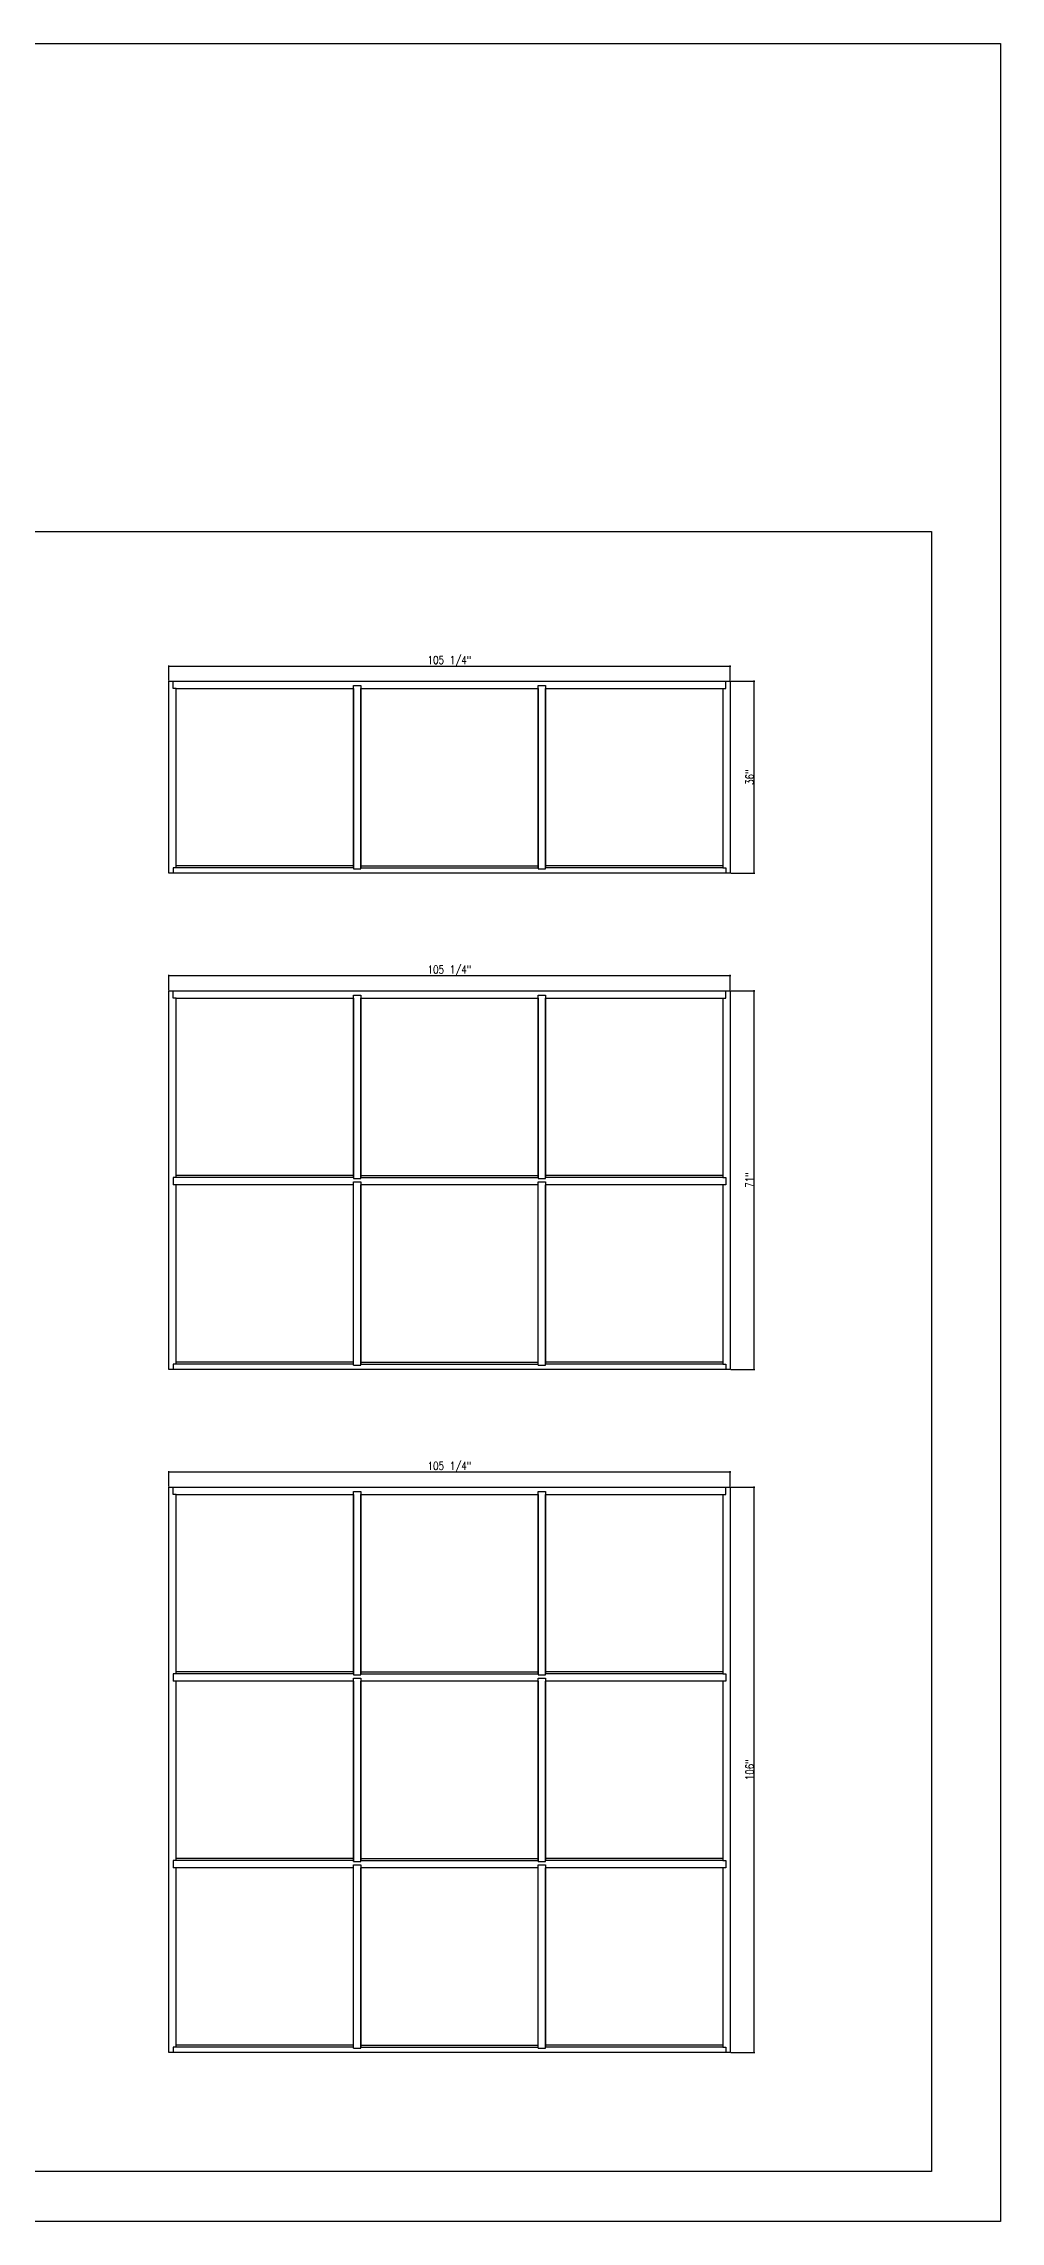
# Model space of a CAD drawing. Header units: inches. Extents: x 1985 to 11287, y 379 to 3234.
# Drawn here: x 8608.8 to 8788.2, y 761.4 to 1169.7 of the extents above; entities that cross this region are included whole.
import ezdxf

# ---------------------------------------------------------------- set-up
doc = ezdxf.new("R2010")
doc.units = ezdxf.units.IN
doc.header["$MEASUREMENT"] = 0
doc.layers.get('0').update_dxf_attribs({"linetype": 'CONTINUOUS'})
doc.layers.get('Defpoints').update_dxf_attribs({"linetype": 'CONTINUOUS'})
for name, color, linetype in [('COTE1-1 99', 7, 'CONTINUOUS'), ('elevation 99', 7, 'CONTINUOUS'), ('separation 99', 3, 'CONTINUOUS')]:
    doc.layers.add(name, color=color, linetype=linetype)
doc.styles.get("Standard").update_dxf_attribs({"font": 'txt.shx', "width": 0.8})
doc.dimstyles.new('Elevation', dxfattribs={"dimscale": 2, "dimtxt": 0.75, "dimasz": 0.0625, "dimexe": 0.0625, "dimexo": 0.0625, "dimgap": 0.0625, "dimtad": 1, "dimdec": 5, "dimzin": 0, "dimdsep": 46, "dimlunit": 5, "dimtxsty": 'Standard', "dimblk1": 'OBLIQUE', "dimblk2": 'OBLIQUE', "dimsah": 1, "dimcen": 2, "dimdle": 0.0625, "dimclrd": 1, "dimclre": 1, "dimadec": 1, "dimazin": 0, "dimtfac": 0.375, "dimtdec": 5, "dimtmove": 0, "dimatfit": 3, "dimldrblk": 'OBLIQUE', "dimfxl": 1, "dimfrac": 2, "dimtolj": 1, "dimtzin": 0, "dimarcsym": 0})

# ---------------------------------------------------------------- blocks, each defined once
blk = doc.blocks.new('_OBLIQUE')
at = {"color": 0, "linetype": 'ByBlock'}
blk.add_line((-0.5, -0.5), (0.5, 0.5), dxfattribs=at)
blk = doc.blocks.new('*D11')
at = {"layer": 'COTE1-1 99', "color": 1, "lineweight": -2, "transparency": 16777216}
for p, q in [((8632.16, 1053.01), (8737.66, 1053.01)), ((8632.29, 1050.29), (8632.29, 1053.13)), ((8737.54, 1050.29), (8737.54, 1053.13))]:
    blk.add_line(p, q, dxfattribs=at)
at = {"layer": 'Defpoints', "color": 0, "transparency": 16777216}
for p in [(8632.29, 1050.16), (8737.54, 1053.01), (8737.54, 1050.16)]:
    blk.add_point(p, dxfattribs=at)
at = {"layer": 'COTE1-1 99', "color": 1, "lineweight": -2, "transparency": 16777216, "xscale": 0.125, "yscale": 0.125, "zscale": 0.125, "rotation": 180}
blk.add_blockref('_OBLIQUE', (8632.29, 1053.01), dxfattribs=at)
at = {"layer": 'COTE1-1 99', "color": 1, "lineweight": -2, "transparency": 16777216, "xscale": 0.125, "yscale": 0.125, "zscale": 0.125}
blk.add_blockref('_OBLIQUE', (8737.54, 1053.01), dxfattribs=at)
at = {"layer": 'COTE1-1 99', "color": 0, "transparency": 16777216, "insert": (8684.91, 1053.88), "char_height": 1.5, "attachment_point": 5}
blk.add_mtext('\\A1;105 1/4"', dxfattribs=at)
blk = doc.blocks.new('*D13')
at = {"layer": 'COTE1-1 99', "color": 1, "lineweight": -2, "transparency": 16777216}
for p, q in [((8737.66, 1050.16), (8742.21, 1050.16)), ((8742.09, 1014.04), (8742.09, 1050.29)), ((8737.66, 1014.16), (8742.21, 1014.16))]:
    blk.add_line(p, q, dxfattribs=at)
at = {"layer": 'Defpoints', "color": 0, "transparency": 16777216}
for p in [(8737.54, 1050.16), (8742.09, 1050.16), (8737.54, 1014.16)]:
    blk.add_point(p, dxfattribs=at)
at = {"layer": 'COTE1-1 99', "color": 1, "lineweight": -2, "transparency": 16777216, "xscale": 0.125, "yscale": 0.125, "zscale": 0.125}
for p, rotation in [((8742.09, 1050.16), 90), ((8742.09, 1014.16), 270)]:
    blk.add_blockref('_OBLIQUE', p, dxfattribs=dict(at, rotation=rotation))
at = {"layer": 'COTE1-1 99', "color": 0, "transparency": 16777216, "insert": (8741.21, 1032.16), "char_height": 1.5, "attachment_point": 5, "rotation": 90}
blk.add_mtext('\\A1;36"', dxfattribs=at)
blk = doc.blocks.new('*D17')
at = {"layer": 'COTE1-1 99', "color": 1, "lineweight": -2, "transparency": 16777216}
for p, q in [((8632.16, 994.96), (8737.66, 994.96)), ((8632.29, 992.24), (8632.29, 995.09)), ((8737.54, 992.24), (8737.54, 995.09))]:
    blk.add_line(p, q, dxfattribs=at)
at = {"layer": 'Defpoints', "color": 0, "transparency": 16777216}
for p in [(8737.54, 994.96), (8632.29, 992.12), (8737.54, 992.12)]:
    blk.add_point(p, dxfattribs=at)
at = {"layer": 'COTE1-1 99', "color": 1, "lineweight": -2, "transparency": 16777216, "xscale": 0.125, "yscale": 0.125, "zscale": 0.125, "rotation": 180}
blk.add_blockref('_OBLIQUE', (8632.29, 994.96), dxfattribs=at)
at = {"layer": 'COTE1-1 99', "color": 1, "lineweight": -2, "transparency": 16777216, "xscale": 0.125, "yscale": 0.125, "zscale": 0.125}
blk.add_blockref('_OBLIQUE', (8737.54, 994.96), dxfattribs=at)
at = {"layer": 'COTE1-1 99', "color": 0, "transparency": 16777216, "insert": (8684.91, 995.84), "char_height": 1.5, "attachment_point": 5}
blk.add_mtext('\\A1;105 1/4"', dxfattribs=at)
blk = doc.blocks.new('*D3')
at = {"layer": 'COTE1-1 99', "color": 1, "lineweight": -2, "transparency": 16777216}
for p, q in [((8742.09, 920.99), (8742.09, 992.24)), ((8737.66, 992.12), (8742.21, 992.12)), ((8737.66, 921.12), (8742.21, 921.12))]:
    blk.add_line(p, q, dxfattribs=at)
at = {"layer": 'Defpoints', "color": 0, "transparency": 16777216}
for p in [(8737.54, 992.12), (8742.09, 992.12), (8737.54, 921.12)]:
    blk.add_point(p, dxfattribs=at)
at = {"layer": 'COTE1-1 99', "color": 1, "lineweight": -2, "transparency": 16777216, "xscale": 0.125, "yscale": 0.125, "zscale": 0.125}
for p, rotation in [((8742.09, 992.12), 90), ((8742.09, 921.12), 270)]:
    blk.add_blockref('_OBLIQUE', p, dxfattribs=dict(at, rotation=rotation))
at = {"layer": 'COTE1-1 99', "color": 0, "transparency": 16777216, "insert": (8741.21, 956.62), "char_height": 1.5, "attachment_point": 5, "rotation": 90}
blk.add_mtext('\\A1;71"', dxfattribs=at)
blk = doc.blocks.new('*D7')
at = {"layer": 'COTE1-1 99', "color": 1, "lineweight": -2, "transparency": 16777216}
for p, q in [((8632.16, 901.91), (8737.66, 901.91)), ((8632.29, 899.2), (8632.29, 902.04)), ((8737.54, 899.2), (8737.54, 902.04))]:
    blk.add_line(p, q, dxfattribs=at)
at = {"layer": 'Defpoints', "color": 0, "transparency": 16777216}
for p in [(8632.29, 899.07), (8737.54, 901.91), (8737.54, 899.07)]:
    blk.add_point(p, dxfattribs=at)
at = {"layer": 'COTE1-1 99', "color": 1, "lineweight": -2, "transparency": 16777216, "xscale": 0.125, "yscale": 0.125, "zscale": 0.125, "rotation": 180}
blk.add_blockref('_OBLIQUE', (8632.29, 901.91), dxfattribs=at)
at = {"layer": 'COTE1-1 99', "color": 1, "lineweight": -2, "transparency": 16777216, "xscale": 0.125, "yscale": 0.125, "zscale": 0.125}
blk.add_blockref('_OBLIQUE', (8737.54, 901.91), dxfattribs=at)
at = {"layer": 'COTE1-1 99', "color": 0, "transparency": 16777216, "insert": (8684.91, 902.79), "char_height": 1.5, "attachment_point": 5}
blk.add_mtext('\\A1;105 1/4"', dxfattribs=at)
blk = doc.blocks.new('*D19')
at = {"layer": 'COTE1-1 99', "color": 1, "lineweight": -2, "transparency": 16777216}
for p, q in [((8737.66, 899.07), (8742.21, 899.07)), ((8742.09, 792.95), (8742.09, 899.2)), ((8737.66, 793.07), (8742.21, 793.07))]:
    blk.add_line(p, q, dxfattribs=at)
at = {"layer": 'Defpoints', "color": 0, "transparency": 16777216}
for p in [(8737.54, 899.07), (8742.09, 899.07), (8737.54, 793.07)]:
    blk.add_point(p, dxfattribs=at)
at = {"layer": 'COTE1-1 99', "color": 1, "lineweight": -2, "transparency": 16777216, "xscale": 0.125, "yscale": 0.125, "zscale": 0.125}
for p, rotation in [((8742.09, 899.07), 90), ((8742.09, 793.07), 270)]:
    blk.add_blockref('_OBLIQUE', p, dxfattribs=dict(at, rotation=rotation))
at = {"layer": 'COTE1-1 99', "color": 0, "transparency": 16777216, "insert": (8741.21, 846.07), "char_height": 1.5, "attachment_point": 5, "rotation": 90}
blk.add_mtext('\\A1;106"', dxfattribs=at)

msp = doc.modelspace()

# ---------------------------------------------------------------- linework, layer by layer
at = {"layer": 'elevation 99'}
for p, q in [((8632.288111, 1050.164872), (8737.538111, 1050.164872)), ((8632.288111, 1014.164872), (8632.288111, 1050.164872)), ((8633.099432, 1048.789872), (8633.099432, 1050.164872)), ((8736.72679, 1048.789872), (8736.72679, 1050.164872)), ((8737.538111, 1050.164872), (8737.538111, 1014.164872)), ((8633.661932, 1048.789872), (8633.099432, 1048.789872)), ((8633.661932, 1048.789872), (8666.91429, 1048.789872)), ((8633.663111, 1015.164872), (8633.661932, 1048.789872)), ((8666.91429, 1048.789872), (8666.913104, 1014.977372)), ((8666.913111, 1049.352372), (8668.288111, 1049.352372)), ((8666.913111, 1015.164872), (8666.913111, 1049.352372)), ((8668.288117, 1014.977372), (8668.286932, 1048.789872)), ((8668.286932, 1048.789824), (8701.538111, 1048.789824)), ((8668.288111, 1049.352372), (8668.288111, 1015.164872)), ((8701.53929, 1048.789872), (8701.538104, 1014.977372)), ((8701.538111, 1049.352372), (8702.913111, 1049.352372)), ((8701.538111, 1015.164872), (8701.538111, 1049.352372)), ((8702.911932, 1048.789872), (8736.16429, 1048.789872)), ((8702.913117, 1014.977372), (8702.911932, 1048.789872)), ((8702.913111, 1049.352372), (8702.913111, 1015.164872)), ((8736.16429, 1048.789872), (8736.163111, 1015.164872)), ((8736.16429, 1048.789872), (8736.72679, 1048.789872)), ((8737.538111, 1014.164872), (8632.288111, 1014.164872)), ((8633.663111, 1015.164872), (8633.100611, 1015.164872)), ((8633.100611, 1015.164872), (8633.100611, 1014.164872)), ((8666.913111, 1015.539872), (8633.663111, 1015.539872)), ((8666.913111, 1015.164872), (8633.663111, 1015.164872)), ((8666.913104, 1014.977372), (8668.288117, 1014.977372)), ((8668.288098, 1015.539872), (8701.538111, 1015.539872)), ((8668.288111, 1015.164872), (8701.538111, 1015.163706)), ((8701.538104, 1014.977372), (8702.913117, 1014.977372)), ((8736.163111, 1015.539872), (8702.913111, 1015.539872)), ((8736.163111, 1015.164872), (8702.913111, 1015.164872)), ((8736.163111, 1015.164872), (8736.725611, 1015.164872)), ((8736.725611, 1015.164872), (8736.725611, 1014.164872)), ((8632.288111, 992.118896), (8737.538111, 992.118896)), ((8632.288111, 955.743896), (8632.288111, 992.118896)), ((8633.099432, 990.743896), (8633.099432, 992.118896)), ((8633.661932, 990.743896), (8633.099432, 990.743896)), ((8633.661932, 990.743896), (8666.91429, 990.743896)), ((8633.663111, 957.118896), (8633.661932, 990.743896)), ((8666.91429, 990.743896), (8666.913104, 956.931396)), ((8666.913111, 991.306396), (8668.288111, 991.306396)), ((8666.913111, 957.118896), (8666.913111, 991.306396)), ((8668.288117, 956.931396), (8668.286932, 990.743896)), ((8668.286932, 990.743848), (8701.538111, 990.743848)), ((8668.288111, 991.306396), (8668.288111, 957.118896)), ((8701.53929, 990.743896), (8701.538104, 956.931396)), ((8701.538111, 991.306396), (8702.913111, 991.306396)), ((8701.538111, 957.118896), (8701.538111, 991.306396)), ((8702.911932, 990.743896), (8736.16429, 990.743896)), ((8702.913117, 956.931396), (8702.911932, 990.743896)), ((8702.913111, 991.306396), (8702.913111, 957.118896)), ((8736.16429, 990.743896), (8736.163111, 957.118896)), ((8736.16429, 990.743896), (8736.72679, 990.743896)), ((8736.72679, 990.743896), (8736.72679, 992.118896)), ((8737.538111, 992.118896), (8737.538111, 955.743896)), ((8632.288111, 921.118896), (8632.288111, 957.493896)), ((8633.663111, 957.118896), (8633.100611, 957.118896)), ((8633.100611, 957.118896), (8633.100611, 955.743896)), ((8666.913111, 955.743896), (8633.100611, 955.743896)), ((8633.663111, 922.118896), (8633.661932, 955.743896)), ((8666.913111, 957.493896), (8633.663111, 957.493896)), ((8666.913111, 957.118896), (8633.663111, 957.118896)), ((8666.913104, 956.931396), (8668.288117, 956.931396)), ((8666.913111, 921.931396), (8666.913111, 956.306396)), ((8666.913111, 956.306396), (8668.288111, 956.306396)), ((8701.538111, 955.743896), (8668.286932, 955.743896)), ((8668.288117, 921.931396), (8668.286932, 955.743896)), ((8668.288098, 957.493896), (8701.538111, 957.493896)), ((8668.288111, 957.118896), (8701.538111, 957.11773)), ((8668.288111, 956.306396), (8668.288111, 922.118896)), ((8701.538104, 956.931396), (8702.913117, 956.931396)), ((8701.538111, 921.931396), (8701.538111, 956.306396)), ((8701.538111, 956.306396), (8702.913111, 956.306396)), ((8736.725611, 955.743896), (8702.911932, 955.743896)), ((8702.913117, 921.931396), (8702.911932, 955.743896)), ((8736.163111, 957.493896), (8702.913111, 957.493896)), ((8736.163111, 957.118896), (8702.913111, 957.118896)), ((8702.913111, 956.306396), (8702.913111, 922.118896)), ((8736.163111, 957.118896), (8736.725611, 957.118896)), ((8736.16429, 955.743896), (8736.163111, 922.118896)), ((8736.725611, 957.118896), (8736.725611, 955.743896)), ((8737.538111, 957.493896), (8737.538111, 921.118896)), ((8737.538111, 921.118896), (8632.288111, 921.118896)), ((8633.663111, 922.118896), (8633.100611, 922.118896)), ((8633.100611, 922.118896), (8633.100611, 921.118896)), ((8666.913111, 922.493896), (8633.663111, 922.493896)), ((8666.913111, 922.118896), (8633.663111, 922.118896)), ((8666.913111, 921.931396), (8668.288117, 921.931396)), ((8668.288098, 922.493896), (8701.538111, 922.493896)), ((8668.288111, 922.118896), (8701.538111, 922.11773)), ((8701.538111, 921.931396), (8702.913117, 921.931396)), ((8736.163111, 922.493896), (8702.913111, 922.493896)), ((8736.163111, 922.118896), (8702.913111, 922.118896)), ((8736.163111, 922.118896), (8736.725611, 922.118896)), ((8736.725611, 922.118896), (8736.725611, 921.118896)), ((8632.288111, 899.072919), (8737.538111, 899.072919)), ((8632.288111, 862.697919), (8632.288111, 899.072919)), ((8633.099432, 897.697919), (8633.099432, 899.072919)), ((8736.72679, 897.697919), (8736.72679, 899.072919)), ((8737.538111, 899.072919), (8737.538111, 862.697919)), ((8633.661932, 897.697919), (8633.099432, 897.697919)), ((8633.661932, 897.697919), (8666.91429, 897.697919)), ((8633.663111, 864.072919), (8633.661932, 897.697919)), ((8666.91429, 897.697919), (8666.913104, 863.885419)), ((8666.913111, 898.260419), (8668.288111, 898.260419)), ((8666.913111, 864.072919), (8666.913111, 898.260419)), ((8668.288117, 863.885419), (8668.286932, 897.697919)), ((8668.286932, 897.697871), (8701.538111, 897.697871)), ((8668.288111, 898.260419), (8668.288111, 864.072919)), ((8701.53929, 897.697919), (8701.538104, 863.885419)), ((8701.538111, 898.260419), (8702.913111, 898.260419)), ((8701.538111, 864.072919), (8701.538111, 898.260419)), ((8702.911932, 897.697919), (8736.16429, 897.697919)), ((8702.913117, 863.885419), (8702.911932, 897.697919)), ((8702.913111, 898.260419), (8702.913111, 864.072919)), ((8736.16429, 897.697919), (8736.163111, 864.072919)), ((8736.16429, 897.697919), (8736.72679, 897.697919)), ((8632.288111, 828.072919), (8632.288111, 864.447919)), ((8632.288111, 827.697919), (8632.288111, 864.072919)), ((8633.663111, 864.072919), (8633.100611, 864.072919)), ((8633.100611, 864.072919), (8633.100611, 862.697919)), ((8666.913111, 862.697919), (8633.100611, 862.697919)), ((8633.663111, 829.072919), (8633.661932, 862.697919)), ((8633.663111, 829.072919), (8633.661932, 862.697919)), ((8666.913111, 864.447919), (8633.663111, 864.447919)), ((8666.913111, 864.072919), (8633.663111, 864.072919)), ((8666.913104, 863.885419), (8668.288117, 863.885419)), ((8666.91429, 862.697919), (8666.913104, 828.885419)), ((8666.913111, 828.885419), (8666.913111, 863.260419)), ((8666.913111, 863.260419), (8668.288111, 863.260419)), ((8666.913111, 829.072919), (8666.913111, 863.260419)), ((8701.538111, 862.697919), (8668.286932, 862.697919)), ((8668.288117, 828.885419), (8668.286932, 862.697919)), ((8668.288117, 828.885419), (8668.286932, 862.697919)), ((8668.288098, 864.447919), (8701.538111, 864.447919)), ((8668.288111, 864.072919), (8701.538111, 864.071753)), ((8668.288111, 863.260419), (8668.288111, 829.072919)), ((8668.288111, 863.260419), (8668.288111, 829.072919)), ((8701.538104, 863.885419), (8702.913117, 863.885419)), ((8701.53929, 862.697919), (8701.538104, 828.885419)), ((8701.538111, 828.885419), (8701.538111, 863.260419)), ((8701.538111, 863.260419), (8702.913111, 863.260419)), ((8701.538111, 829.072919), (8701.538111, 863.260419)), ((8736.725611, 862.697919), (8702.911932, 862.697919)), ((8702.913117, 828.885419), (8702.911932, 862.697919)), ((8702.913117, 828.885419), (8702.911932, 862.697919)), ((8736.163111, 864.447919), (8702.913111, 864.447919)), ((8736.163111, 864.072919), (8702.913111, 864.072919)), ((8702.913111, 863.260419), (8702.913111, 829.072919)), ((8702.913111, 863.260419), (8702.913111, 829.072919)), ((8736.163111, 864.072919), (8736.725611, 864.072919)), ((8736.16429, 862.697919), (8736.163111, 829.072919)), ((8736.16429, 862.697919), (8736.163111, 829.072919)), ((8736.725611, 864.072919), (8736.725611, 862.697919)), ((8737.538111, 864.447919), (8737.538111, 828.072919)), ((8737.538111, 864.072919), (8737.538111, 827.697919)), ((8632.288111, 793.072919), (8632.288111, 829.447919)), ((8633.663111, 829.072919), (8633.100611, 829.072919)), ((8633.100611, 829.072919), (8633.100611, 828.072919)), ((8633.663111, 829.072919), (8633.100611, 829.072919)), ((8633.100611, 829.072919), (8633.100611, 827.697919)), ((8666.913111, 829.447919), (8633.663111, 829.447919)), ((8666.913111, 829.447919), (8633.663111, 829.447919)), ((8666.913111, 829.072919), (8633.663111, 829.072919)), ((8666.913111, 829.072919), (8633.663111, 829.072919)), ((8666.913104, 828.885419), (8668.288117, 828.885419)), ((8666.913111, 828.885419), (8668.288117, 828.885419)), ((8668.288098, 829.447919), (8701.538111, 829.447919)), ((8668.288098, 829.447919), (8701.538111, 829.447919)), ((8668.288111, 829.072919), (8701.538111, 829.071753)), ((8668.288111, 829.072919), (8701.538111, 829.071753)), ((8701.538104, 828.885419), (8702.913117, 828.885419)), ((8701.538111, 828.885419), (8702.913117, 828.885419)), ((8736.163111, 829.447919), (8702.913111, 829.447919)), ((8736.163111, 829.447919), (8702.913111, 829.447919)), ((8736.163111, 829.072919), (8702.913111, 829.072919)), ((8736.163111, 829.072919), (8702.913111, 829.072919)), ((8736.163111, 829.072919), (8736.725611, 829.072919)), ((8736.163111, 829.072919), (8736.725611, 829.072919)), ((8736.725611, 829.072919), (8736.725611, 828.072919)), ((8736.725611, 829.072919), (8736.725611, 827.697919)), ((8737.538111, 829.447919), (8737.538111, 793.072919)), ((8666.913111, 827.697919), (8633.100611, 827.697919)), ((8633.663111, 794.072919), (8633.661932, 827.697919)), ((8666.913111, 793.885419), (8666.913111, 828.260419)), ((8666.913111, 828.260419), (8668.288111, 828.260419)), ((8701.538111, 827.697919), (8668.286932, 827.697919)), ((8668.288117, 793.885419), (8668.286932, 827.697919)), ((8668.288111, 828.260419), (8668.288111, 794.072919)), ((8701.538111, 793.885419), (8701.538111, 828.260419)), ((8701.538111, 828.260419), (8702.913111, 828.260419)), ((8736.725611, 827.697919), (8702.911932, 827.697919)), ((8702.913117, 793.885419), (8702.911932, 827.697919)), ((8702.913111, 828.260419), (8702.913111, 794.072919)), ((8736.16429, 827.697919), (8736.163111, 794.072919)), ((8737.538111, 793.072919), (8632.288111, 793.072919)), ((8633.663111, 794.072919), (8633.100611, 794.072919)), ((8633.100611, 794.072919), (8633.100611, 793.072919)), ((8666.913111, 794.447919), (8633.663111, 794.447919)), ((8666.913111, 794.072919), (8633.663111, 794.072919)), ((8666.913111, 793.885419), (8668.288117, 793.885419)), ((8668.288098, 794.447919), (8701.538111, 794.447919)), ((8668.288111, 794.072919), (8701.538111, 794.071753)), ((8701.538111, 793.885419), (8702.913117, 793.885419)), ((8736.163111, 794.447919), (8702.913111, 794.447919)), ((8736.163111, 794.072919), (8702.913111, 794.072919)), ((8736.163111, 794.072919), (8736.725611, 794.072919)), ((8736.725611, 794.072919), (8736.725611, 793.072919))]:
    msp.add_line(p, q, dxfattribs=at)
at = {"layer": 'separation 99'}
for points in [[(8344.972815, 1169.70626), (8788.245413, 1169.70626), (8788.245413, 761.396953), (8344.972815, 761.396953)], [(8358.251435, 1078.231031), (8775.306629, 1078.231031), (8775.306629, 770.769605), (8358.251435, 770.769605)]]:
    msp.add_lwpolyline(points, close=True, dxfattribs=at)

# ---------------------------------------------------------------- dimensions: what is measured, and where the dimension line sits
at = {"layer": 'COTE1-1 99'}
for base, p1, p2, picture, middle in [((8737.538111, 1053.006469), (8632.288111, 1050.164872), (8737.538111, 1050.164872), '*D11', (8684.913111, 1053.881469)), ((8737.538111, 994.960493), (8632.288111, 992.118896), (8737.538111, 992.118896), '*D17', (8684.913111, 995.835493)), ((8737.538111, 901.914516), (8632.288111, 899.072919), (8737.538111, 899.072919), '*D7', (8684.913111, 902.789516))]:
    dim = msp.add_linear_dim(base=base, p1=p1, p2=p2, dimstyle='Elevation', override={"dimpost": '"'}, dxfattribs=at)
    dim.commit()
    dim.dimension.update_dxf_attribs({"geometry": picture, "text_midpoint": middle})
for base, p1, p2, picture, middle in [((8742.089311, 1050.164872), (8737.538111, 1014.164872), (8737.538111, 1050.164872), '*D13', (8741.214311, 1032.164872)), ((8742.089311, 992.118896), (8737.538111, 921.118896), (8737.538111, 992.118896), '*D3', (8741.214311, 956.618896)), ((8742.089311, 899.072919), (8737.538111, 793.072919), (8737.538111, 899.072919), '*D19', (8741.214311, 846.072919))]:
    dim = msp.add_linear_dim(base=base, p1=p1, p2=p2, angle=90, dimstyle='Elevation', override={"dimpost": '"'}, dxfattribs=at)
    dim.commit()
    dim.dimension.update_dxf_attribs({"geometry": picture, "text_midpoint": middle})

doc.saveas('drawing.dxf')
